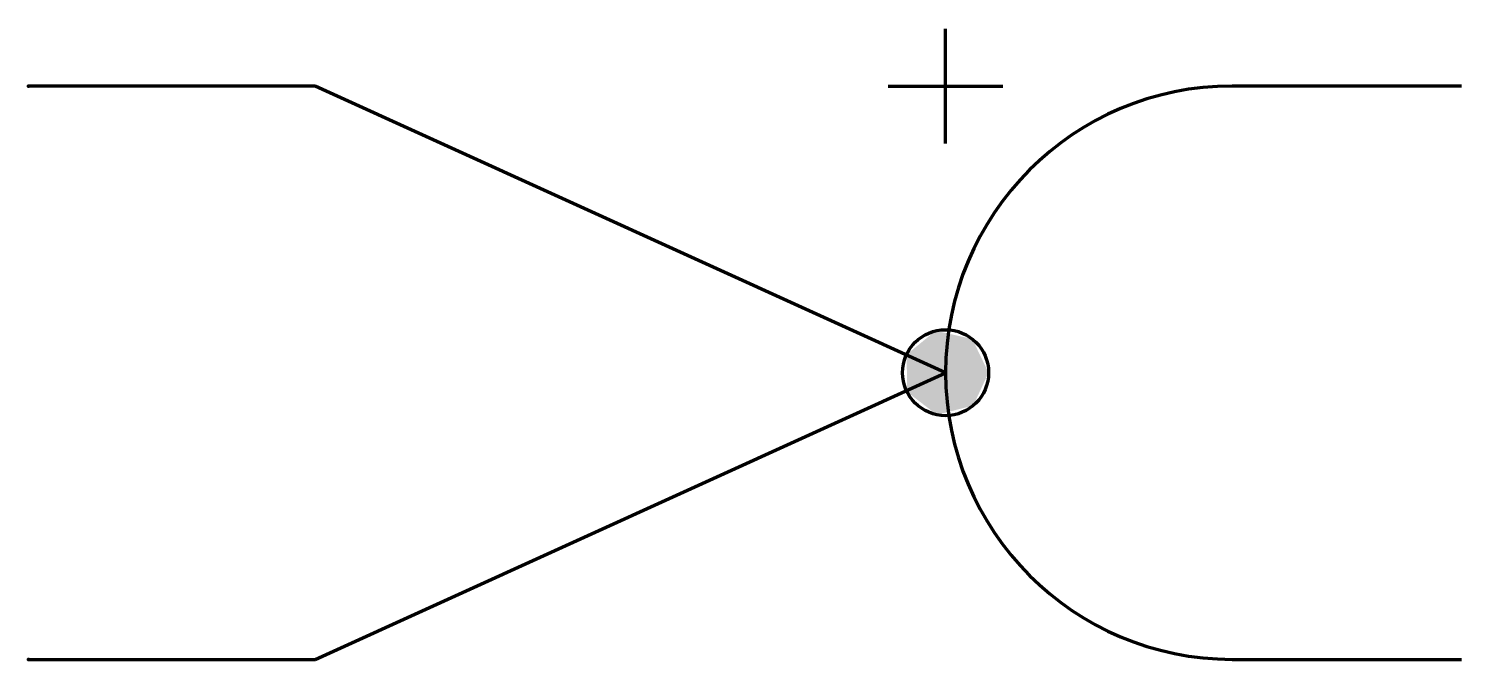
# Model space of a CAD drawing. Header units: millimetres. Extents: x 0 to 25, y -10 to 1.
import ezdxf

# ---------------------------------------------------------------- set-up
doc = ezdxf.new("R2010")
doc.units = ezdxf.units.MM
doc.layers.get('0').update_dxf_attribs({"linetype": 'CONTINUOUS', "lineweight": 0})

msp = doc.modelspace()

# ---------------------------------------------------------------- hatches: boundary and pattern name
at = {"linetype": 'CONTINUOUS', "lineweight": 70}
msp.add_hatch(color=7, dxfattribs=at).paths.add_polyline_path([(16.75, -5), (16.465, -4.412), (15.827, -4.27), (15.32, -4.684), (15.33, -5.337), (15.849, -5.735), (16.483, -5.574)])

# ---------------------------------------------------------------- linework, layer by layer
at = {"color": 7, "linetype": 'CONTINUOUS', "lineweight": 70}
for p, q in [((16, -1), (16, 1)), ((5, 0), (0, 0)), ((16, -5), (5, 0)), ((15, 0), (17, 0)), ((25, 0), (21, 0)), ((5, -10), (16, -5)), ((0, -10), (5, -10)), ((21, -10), (25, -10))]:
    msp.add_line(p, q, dxfattribs=at)
msp.add_circle((16, -5), 0.75, dxfattribs=at)
msp.add_arc((21, -5), 5, 90, 270, dxfattribs=at)
for p in [(0, 0), (0, -10)]:
    msp.add_point(p, dxfattribs=at)

doc.saveas('drawing.dxf')
